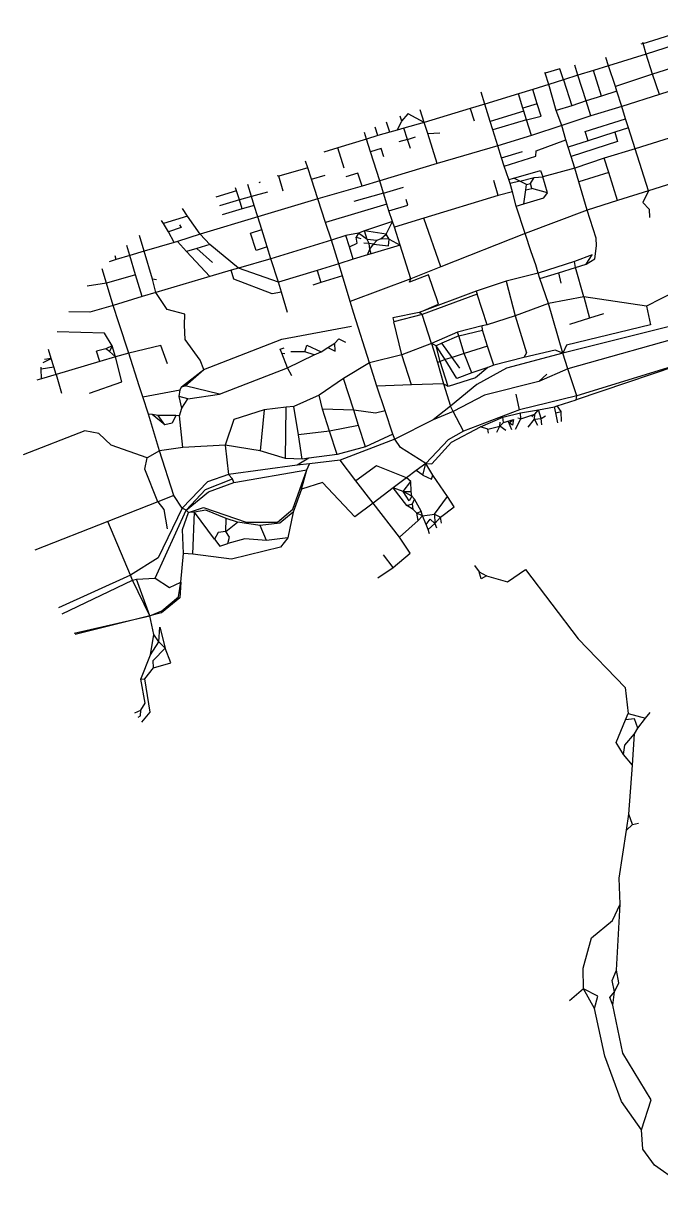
# Model space of a CAD drawing. Header units: metres. Extents: x 627817 to 633707, y 4830068 to 4835212.
# Drawn here: x 627817 to 630000, y 4830199 to 4834167 of the extents above; entities that cross this region are included whole.
import ezdxf

# ---------------------------------------------------------------- set-up
doc = ezdxf.new("R2010")
doc.units = ezdxf.units.M

msp = doc.modelspace()

# ---------------------------------------------------------------- linework, layer by layer
at = {"layer": 'ROADS'}
for points in [[(629939.4, 4834097.6), (630053.2, 4834133.1), (630045.3, 4834167.3)], [(629939.4, 4834097.6), (629931.3, 4834094.9)], [(629939.4, 4834097.6), (629938.2, 4834101.4)], [(629950.5, 4834061.5), (629939.4, 4834097.6)], [(630112.9, 4834113.7), (629950.5, 4834061.5)], [(629820.9, 4834021.3), (629811.5, 4834050.1)], [(629950.5, 4834061.5), (629820.9, 4834021.3)], [(629971.6, 4833992.4), (629950.5, 4834061.5)], [(630134.6, 4834044.2), (629971.6, 4833992.4)], [(629604, 4833995.6), (629603.2, 4833998.2)], [(629666.5, 4833973.6), (629654.6, 4834010.8), (629604, 4833995.6)], [(629616.5, 4833956.7), (629604, 4833995.6)], [(629716.6, 4833988.7), (629706.2, 4834023.9)], [(629769.2, 4834005.2), (629716.6, 4833988.7)], [(629820.9, 4834021.3), (629769.2, 4834005.2)], [(629796.9, 4833917.8), (629769.2, 4834005.2)], [(629844.7, 4833950.5), (629820.9, 4834021.3)], [(629616.5, 4833956.7), (629561.6, 4833939.7)], [(629666.5, 4833973.6), (629616.5, 4833956.7)], [(629642, 4833867.8), (629616.5, 4833956.7)], [(629716.6, 4833988.7), (629666.5, 4833973.6)], [(629666.5, 4833973.6), (629696, 4833884.2)], [(629744.7, 4833901.3), (629716.6, 4833988.7)], [(629971.6, 4833992.4), (629844.7, 4833950.5)], [(629995.2, 4833922.7), (629971.6, 4833992.4)], [(630158.7, 4833975), (629995.2, 4833922.7)], [(629398.2, 4833889.6), (629385.3, 4833930.6)], [(629512.4, 4833924.7), (629398.2, 4833889.6)], [(629561.6, 4833939.7), (629512.4, 4833924.7)], [(629528, 4833876.5), (629512.4, 4833924.7)], [(629576.6, 4833891.5), (629561.6, 4833939.7)], [(629796.9, 4833917.8), (629744.7, 4833901.3)], [(629849.3, 4833934.7), (629796.9, 4833917.8)], [(629849.3, 4833934.7), (629844.7, 4833950.5)], [(629867, 4833882.2), (629849.3, 4833934.7)], [(629995.2, 4833922.7), (629867, 4833882.2)], [(629398.2, 4833889.6), (629347.9, 4833875.1)], [(629416.2, 4833831), (629398.2, 4833889.6)], [(629576.6, 4833891.5), (629528, 4833876.5)], [(629540.7, 4833836.3), (629590.4, 4833848.4), (629576.6, 4833891.5)], [(629696, 4833884.2), (629642, 4833867.8)], [(629744.7, 4833901.3), (629696, 4833884.2)], [(629760.8, 4833850.1), (629744.7, 4833901.3)], [(629867, 4833882.2), (629760.8, 4833850.1)], [(629879.8, 4833839.7), (629867, 4833882.2)], [(629113.2, 4833831.7), (629108.3, 4833848.2)], [(629113.2, 4833831.7), (629134.9, 4833856.4)], [(629134.9, 4833856.4), (629134.3, 4833856.7)], [(629134.9, 4833856.4), (629135.5, 4833857.1)], [(629190.2, 4833827.6), (629134.9, 4833856.4)], [(629190.2, 4833827.6), (629176.8, 4833870.4)], [(629347.9, 4833875.1), (629190.2, 4833827.6)], [(629347.9, 4833875.1), (629360.7, 4833833)], [(629531.3, 4833866), (629416.2, 4833831)], [(629531.3, 4833866), (629528, 4833876.5)], [(629540.7, 4833836.3), (629531.3, 4833866)], [(629660.8, 4833816.3), (629642, 4833867.8)], [(629760.8, 4833850.1), (629660.8, 4833816.3)], [(629751.5, 4833764.7), (629741.6, 4833796.1), (629879.8, 4833839.7)], [(629890, 4833809.2), (629879.8, 4833839.7)], [(629031.9, 4833782), (629022.6, 4833811.3)], [(629071.9, 4833793.7), (629060.9, 4833827.8)], [(629097.3, 4833800.9), (629071.9, 4833793.7)], [(629097.3, 4833800.9), (629113.2, 4833831.7)], [(629120.5, 4833807.3), (629097.3, 4833800.9)], [(629190.2, 4833827.6), (629120.5, 4833807.3)], [(629133, 4833769.4), (629120.5, 4833807.3)], [(629202.4, 4833789.5), (629190.2, 4833827.6)], [(629425.1, 4833801.6), (629416.2, 4833831)], [(629540.7, 4833836.3), (629425.1, 4833801.6)], [(629442.5, 4833747.7), (629425.1, 4833801.6)], [(629557.3, 4833782.8), (629540.7, 4833836.3)], [(629660.8, 4833816.3), (629557.3, 4833782.8)], [(629675.1, 4833767.9), (629660.8, 4833816.3)], [(629890, 4833809.2), (629842.4, 4833793.9)], [(629912.7, 4833737), (629890, 4833809.2)], [(630206.7, 4833829.3), (629912.7, 4833737)], [(628992.6, 4833770.4), (628893.9, 4833739.9)], [(628992.6, 4833770.4), (628985.2, 4833793.1)], [(629031.9, 4833782), (628992.6, 4833770.4)], [(629005.8, 4833726.9), (628992.6, 4833770.4)], [(629071.9, 4833793.7), (629031.9, 4833782)], [(629133, 4833769.4), (629103.8, 4833760.6)], [(629133, 4833769.4), (629160.8, 4833778.3)], [(629143, 4833737.8), (629133, 4833769.4)], [(629202.4, 4833789.5), (629243.5, 4833791.5)], [(629234.9, 4833686.3), (629202.4, 4833789.5)], [(629557.3, 4833782.8), (629442.5, 4833747.7)], [(629464.3, 4833677.7), (629572.2, 4833711.4), (629573.9, 4833729.6), (629675.1, 4833767.9)], [(629682.5, 4833743), (629675.1, 4833767.9)], [(629751.5, 4833764.7), (629682.5, 4833743)], [(629842.4, 4833793.9), (629852.4, 4833762.4), (629693.2, 4833710.8)], [(629842.4, 4833793.9), (629751.5, 4833764.7)], [(628893.9, 4833739.9), (628846.6, 4833725.4)], [(628916, 4833670.4), (628893.9, 4833739.9)], [(629051.9, 4833710), (629043, 4833737.7), (629005.8, 4833726.9)], [(629038, 4833626.8), (629005.8, 4833726.9)], [(629442.5, 4833747.7), (629234.9, 4833686.3)], [(629455.2, 4833705.8), (629442.5, 4833747.7)], [(629455.2, 4833705.8), (629526.1, 4833727.3)], [(629693.2, 4833710.8), (629682.5, 4833743)], [(629912.7, 4833737), (629805.9, 4833704.5)], [(629958.2, 4833593.5), (629912.7, 4833737)], [(628791.5, 4833671.7), (628784.1, 4833694.2)], [(629234.9, 4833686.3), (629038, 4833626.8)], [(629464.3, 4833677.7), (629455.2, 4833705.8)], [(629705.8, 4833670.7), (629693.2, 4833710.8)], [(629805.9, 4833704.5), (629705.8, 4833670.7)], [(629821.7, 4833655.3), (629805.9, 4833704.5)], [(630250.8, 4833685.6), (629958.2, 4833593.5)], [(628691.9, 4833642.9), (628686.4, 4833644.7)], [(628791.5, 4833671.7), (628691.9, 4833642.9)], [(628707.1, 4833591.6), (628691.9, 4833642.9)], [(628804.4, 4833633.3), (628791.5, 4833671.7)], [(628804.4, 4833633.3), (628850.8, 4833647.2)], [(628977.2, 4833608.7), (628963.3, 4833653.6), (628921.4, 4833640.9)], [(629479.3, 4833631.8), (629464.3, 4833677.7)], [(629496.6, 4833636.4), (629587.9, 4833662.8), (629596, 4833640.6)], [(629566.3, 4833638.4), (629596, 4833640.6)], [(629705.8, 4833670.7), (629596, 4833640.6)], [(629612.3, 4833585.9), (629596, 4833640.6)], [(629719.2, 4833623.3), (629705.8, 4833670.7)], [(629821.7, 4833655.3), (629719.2, 4833623.3)], [(629852.1, 4833560.4), (629821.7, 4833655.3)], [(628547.6, 4833593.2), (628544.3, 4833603.2)], [(628599, 4833573.4), (628585.8, 4833614.7)], [(628624.9, 4833622.7), (628625.1, 4833622.1), (628629.7, 4833623.5)], [(628825.9, 4833565.3), (628804.4, 4833633.3)], [(628977.2, 4833608.7), (628825.9, 4833565.3)], [(629038, 4833626.8), (628977.2, 4833608.7)], [(629050.6, 4833585.4), (629038, 4833626.8)], [(629050.6, 4833585.4), (629118.9, 4833606.1)], [(629443.4, 4833576.6), (629428.2, 4833627.9)], [(629479.3, 4833631.8), (629496.6, 4833636.4)], [(629484, 4833617.6), (629479.3, 4833631.8)], [(629517.7, 4833625.7), (629484, 4833617.6)], [(629492.5, 4833590.1), (629484, 4833617.6)], [(629517.7, 4833625.7), (629496.6, 4833636.4)], [(629517.7, 4833625.7), (629566.3, 4833638.4)], [(629539.8, 4833614.8), (629517.7, 4833625.7)], [(629538.6, 4833596.9), (629539.8, 4833614.8)], [(629538.6, 4833596.9), (629558.2, 4833601.3)], [(629539.8, 4833614.8), (629553.8, 4833618.5)], [(629553.8, 4833618.5), (629566.3, 4833638.4)], [(629558.2, 4833601.3), (629553.8, 4833618.5)], [(629612.3, 4833585.9), (629558.2, 4833601.3)], [(629748, 4833527), (629719.2, 4833623.3)], [(628547.6, 4833593.2), (628477.1, 4833571.6)], [(628557.3, 4833562.1), (628489.1, 4833542)], [(628557.3, 4833562.1), (628547.6, 4833593.2)], [(628599, 4833573.4), (628557.3, 4833562.1)], [(628567.5, 4833531.1), (628557.3, 4833562.1)], [(628653.3, 4833588.7), (628599, 4833573.4)], [(628608.3, 4833543.3), (628599, 4833573.4)], [(628825.9, 4833565.3), (628620.7, 4833503.7)], [(628852.3, 4833484.4), (628825.9, 4833565.3)], [(629050.6, 4833585.4), (628949.1, 4833556)], [(629061.8, 4833547.6), (629050.6, 4833585.4)], [(629069.4, 4833524.9), (629134, 4833543.5), (629128.1, 4833563)], [(629443.4, 4833576.6), (629188.7, 4833499.1)], [(629492.5, 4833590.1), (629443.4, 4833576.6)], [(629505.2, 4833541.1), (629492.5, 4833590.1)], [(629531.1, 4833549), (629538.6, 4833596.9)], [(629531.1, 4833549), (629599.3, 4833569), (629612.3, 4833585.9)], [(629852.1, 4833560.4), (629748, 4833527)], [(629958.2, 4833593.5), (629852.1, 4833560.4)], [(629958.2, 4833593.5), (629938.8, 4833553.3), (629960, 4833530.8), (629961.2, 4833501.4)], [(628380, 4833506.3), (628363.1, 4833532.2)], [(628567.5, 4833531.1), (628498.9, 4833510.6)], [(628608.3, 4833543.3), (628567.5, 4833531.1)], [(628620.7, 4833503.7), (628608.3, 4833543.3)], [(629061.8, 4833547.6), (628852.3, 4833484.4)], [(629069.4, 4833524.9), (629061.8, 4833547.6)], [(629081.7, 4833487.8), (629069.4, 4833524.9)], [(629505.2, 4833541.1), (629531.1, 4833549)], [(629536.3, 4833447.1), (629505.2, 4833541.1)], [(629748, 4833527), (629536.3, 4833447.1)], [(629778.4, 4833430.5), (629748, 4833527)], [(628297.7, 4833480.6), (628291, 4833491.9)], [(628380, 4833506.3), (628297.7, 4833480.6)], [(628314.9, 4833452.1), (628297.7, 4833480.6)], [(628423.7, 4833444.6), (628380, 4833506.3)], [(628620.7, 4833503.7), (628423.7, 4833444.6)], [(628634, 4833460.4), (628620.7, 4833503.7)], [(628873.2, 4833423.8), (628852.3, 4833484.4)], [(629081.7, 4833487.8), (628985.4, 4833456.1)], [(629060.4, 4833445.1), (629081.7, 4833487.8)], [(629088, 4833469), (629081.7, 4833487.8)], [(629188.7, 4833499.1), (629088, 4833469)], [(629246.7, 4833332.2), (629188.7, 4833499.1)], [(628230.9, 4833386.1), (628214.9, 4833440.1)], [(628352.4, 4833476.7), (628358.6, 4833466.9), (628314.9, 4833452.1)], [(628334.4, 4833416.4), (628314.9, 4833452.1)], [(628423.7, 4833444.6), (628345.2, 4833419.6)], [(628455.9, 4833409.1), (628423.7, 4833444.6)], [(628652.5, 4833401.6), (628614.5, 4833389.1), (628595.5, 4833448.3), (628634, 4833460.4)], [(628652.5, 4833401.6), (628634, 4833460.4)], [(628921.5, 4833440.1), (628873.2, 4833423.8)], [(628965.4, 4833447.8), (628921.5, 4833440.1)], [(628933.9, 4833400.9), (628921.5, 4833440.1)], [(628965.4, 4833447.8), (628957.3, 4833434.6)], [(628985.4, 4833456.1), (628965.4, 4833447.8)], [(628994.3, 4833425.8), (628965.4, 4833447.8)], [(628994.3, 4833425.8), (628985.4, 4833456.1)], [(629060.4, 4833445.1), (628985.4, 4833456.1)], [(629041.9, 4833428.3), (629060.4, 4833445.1)], [(629070, 4833427.6), (629060.4, 4833445.1)], [(629107.9, 4833406.8), (629088, 4833469)], [(629536.3, 4833447.1), (629246.7, 4833332.2)], [(629556.7, 4833384.4), (629536.3, 4833447.1)], [(628182.6, 4833371.4), (628172.1, 4833406.1)], [(628334.4, 4833416.4), (628230.9, 4833386.1)], [(628345.2, 4833419.6), (628334.4, 4833416.4)], [(628376.9, 4833385.7), (628345.2, 4833419.6)], [(628455.9, 4833409.1), (628411.5, 4833395.8)], [(628554.7, 4833328.7), (628455.9, 4833409.1)], [(628665.6, 4833360.7), (628652.5, 4833401.6)], [(628873.2, 4833423.8), (628665.6, 4833360.7)], [(628898, 4833343.6), (628873.2, 4833423.8)], [(628933.9, 4833400.9), (628960.1, 4833413.3), (628957.3, 4833434.6)], [(628947.2, 4833358.8), (628933.9, 4833400.9)], [(628957.3, 4833434.6), (628973.1, 4833429.9)], [(629001.4, 4833412.3), (628984, 4833414.2)], [(629001.4, 4833412.3), (628994.3, 4833425.8)], [(629028.1, 4833423), (628994.3, 4833425.8)], [(629004.5, 4833392.8), (629001.4, 4833412.3)], [(629016.2, 4833410.6), (629001.4, 4833412.3)], [(629004.5, 4833392.8), (629016.2, 4833410.6)], [(629107.9, 4833406.8), (629009, 4833377.6)], [(629016.2, 4833410.6), (629067.4, 4833404.3), (629070, 4833427.6)], [(629016.2, 4833410.6), (629028.1, 4833423)], [(629041.9, 4833428.3), (629028.1, 4833423)], [(629070, 4833427.6), (629041.9, 4833428.3)], [(629070, 4833427.6), (629107.9, 4833406.8)], [(629144.6, 4833292), (629107.9, 4833406.8)], [(629744.2, 4833341.7), (629773.7, 4833360.4), (629779.4, 4833404.7)], [(629779.4, 4833404.7), (629778.4, 4833430.5)], [(628135.7, 4833357.5), (628131.9, 4833369.9)], [(628182.6, 4833371.4), (628135.7, 4833357.5)], [(628230.9, 4833386.1), (628182.6, 4833371.4)], [(628202.2, 4833305.5), (628182.6, 4833371.4)], [(628259.8, 4833290.1), (628230.9, 4833386.1)], [(628411.5, 4833395.8), (628376.9, 4833385.7)], [(628456.4, 4833299.3), (628376.9, 4833385.7)], [(628411.5, 4833395.8), (628465.7, 4833347.9)], [(628665.6, 4833360.7), (628554.7, 4833328.7)], [(628691.5, 4833280.8), (628665.6, 4833360.7)], [(628996.4, 4833373.7), (628947.2, 4833358.8)], [(628996.4, 4833373.7), (629004.5, 4833392.8)], [(629009, 4833377.6), (628996.4, 4833373.7)], [(629009, 4833377.6), (629004.5, 4833392.8)], [(629571.7, 4833339.2), (629556.7, 4833384.4)], [(629744.2, 4833341.7), (629764.9, 4833374.4), (629704.7, 4833350.9)], [(628102, 4833276.5), (628087.2, 4833326.4)], [(628135.7, 4833357.5), (628111.9, 4833350.4)], [(628529.1, 4833321.1), (628456.4, 4833299.3)], [(628554.7, 4833328.7), (628529.1, 4833321.1)], [(628701.8, 4833246.2), (628670.1, 4833240), (628538.1, 4833290.8), (628529.1, 4833321.1)], [(628691.5, 4833280.8), (628554.7, 4833328.7)], [(628898, 4833343.6), (628823.2, 4833320.7)], [(628947.2, 4833358.8), (628898, 4833343.6)], [(628910.5, 4833301.7), (628898, 4833343.6)], [(629246.7, 4833332.2), (629144.6, 4833292)], [(629580.6, 4833311.5), (629571.7, 4833339.2)], [(629704.7, 4833350.9), (629580.6, 4833311.5)], [(629650, 4833312.7), (629707.5, 4833330.4)], [(629707.5, 4833330.4), (629704.7, 4833350.9)], [(629707.5, 4833330.4), (629744.2, 4833341.7)], [(629736.9, 4833229.5), (629707.5, 4833330.4)], [(628202.2, 4833305.5), (628102, 4833276.5)], [(628224.6, 4833230.7), (628202.2, 4833305.5)], [(628271.7, 4833244.6), (628259.8, 4833290.1)], [(628273.5, 4833288.2), (628259.8, 4833290.1)], [(628456.4, 4833299.3), (628271.7, 4833244.6)], [(628823.2, 4833320.7), (628691.5, 4833280.8)], [(628823.2, 4833320.7), (628836.4, 4833278.9)], [(628910.5, 4833301.7), (628836.4, 4833278.9)], [(628936.2, 4833214.5), (628910.5, 4833301.7)], [(629144.6, 4833292), (628936.2, 4833214.5)], [(629221.1, 4833258.3), (629205.1, 4833305.2), (629140.1, 4833280.2), (629144.6, 4833292)], [(629470.3, 4833283.6), (629368, 4833249.5)], [(629580.6, 4833311.5), (629470.3, 4833283.6)], [(629470.3, 4833283.6), (629501.2, 4833164.9)], [(629586.4, 4833293.1), (629580.6, 4833311.5)], [(629586.4, 4833293.1), (629650, 4833312.7)], [(629615.5, 4833206.8), (629586.4, 4833293.1)], [(629650, 4833312.7), (629657.4, 4833277.3)], [(628102, 4833276.5), (628036.1, 4833266.3)], [(628125.8, 4833199.9), (628102, 4833276.5)], [(628271.7, 4833244.6), (628224.6, 4833230.7)], [(628369, 4833133.3), (628370.1, 4833170.5), (628310.5, 4833186.1), (628271.7, 4833244.6)], [(628701.8, 4833246.2), (628691.5, 4833280.8)], [(628722.1, 4833176), (628701.8, 4833246.2)], [(628836.4, 4833278.9), (628809.4, 4833270.2)], [(629368, 4833249.5), (629173, 4833176.1)], [(629232.9, 4833223.1), (629221.1, 4833258.3)], [(629368, 4833249.5), (629371.2, 4833239.6)], [(630049, 4833247.8), (629951.4, 4833197.5)], [(628224.6, 4833230.7), (628125.8, 4833199.9)], [(628949.2, 4833172.5), (628936.2, 4833214.5)], [(629173, 4833176.1), (629238.5, 4833205), (629232.9, 4833223.1)], [(629371.2, 4833239.6), (629182.9, 4833169.6)], [(629405.2, 4833134.2), (629371.2, 4833239.6)], [(629615.5, 4833206.8), (629501.2, 4833164.9)], [(629736.9, 4833229.5), (629615.5, 4833206.8)], [(629664.8, 4833036.6), (629615.5, 4833206.8)], [(629736.9, 4833229.5), (629756.1, 4833156.9)], [(629951.4, 4833197.5), (629736.9, 4833229.5)], [(628125.8, 4833199.9), (628045.8, 4833177.4), (627973.4, 4833179)], [(628145.2, 4833140.8), (628125.8, 4833199.9)], [(629002.6, 4833003.5), (628949.2, 4833172.5)], [(629173, 4833176.1), (629082.2, 4833158), (629086.6, 4833144.5)], [(629182.9, 4833169.6), (629086.6, 4833144.5)], [(629182.9, 4833169.6), (629173, 4833176.1)], [(629214.7, 4833070.3), (629182.9, 4833169.6)], [(629501.2, 4833164.9), (629405.2, 4833134.2)], [(629501.2, 4833164.9), (629540.7, 4833038.3), (629531.6, 4833022.6)], [(629951.4, 4833197.5), (629965.3, 4833134), (629677, 4833064.8), (629664.8, 4833036.6)], [(629804.1, 4833171.3), (629756.1, 4833156.9)], [(628178.9, 4833037.5), (628145.2, 4833140.8)], [(628423.6, 4833012.6), (628371.3, 4833084.2), (628369, 4833133.3)], [(628435.5, 4832981.2), (628702.3, 4833084.5), (628941.3, 4833129.5)], [(629113.9, 4833031.9), (629086.6, 4833144.5)], [(629388.2, 4833131.2), (629304.3, 4833109)], [(629405.2, 4833134.2), (629388.2, 4833131.2)], [(629389.4, 4833115.9), (629388.2, 4833131.2)], [(630098.3, 4833145.7), (629664.8, 4833036.6)], [(629756.1, 4833156.9), (629687.3, 4833135.2)], [(628121.4, 4833062.4), (628095.1, 4833106.1), (627934, 4833110.7)], [(628883.7, 4833071.3), (628898.3, 4833085.6), (628920.8, 4833074.3)], [(629304.3, 4833109), (629214.7, 4833070.3)], [(629309, 4833096), (629250.1, 4833071.7)], [(629309, 4833096), (629304.3, 4833109)], [(629309, 4833096), (629389.4, 4833115.9)], [(629327.2, 4833035.6), (629309, 4833096)], [(629407.1, 4833061.6), (629389.4, 4833115.9)], [(630112.5, 4833103.9), (629682.3, 4832983.3)], [(627913.5, 4833018.8), (627904.2, 4833050.1)], [(628100.4, 4833052.2), (628068.3, 4833044.3)], [(628079.2, 4833008.3), (628068.3, 4833044.3)], [(628121.4, 4833062.4), (628100.4, 4833052.2)], [(628113.1, 4833043.3), (628100.4, 4833052.2)], [(628121.4, 4833062.4), (628113.1, 4833043.3)], [(628132.8, 4833024), (628113.1, 4833043.3)], [(628132.8, 4833024), (628121.4, 4833062.4)], [(628311.5, 4833000), (628288.1, 4833063), (628178.9, 4833037.5)], [(628702.2, 4833036.6), (628697.4, 4833051.2), (628710.9, 4833054.9)], [(628781.9, 4833041.4), (628788.5, 4833064.2), (628837.5, 4833041.8)], [(628837.5, 4833041.8), (628859.9, 4833056.2)], [(628859.9, 4833056.2), (628885.1, 4833043.7), (628883.7, 4833071.3)], [(628859.9, 4833056.2), (628883.7, 4833071.3)], [(629214.7, 4833070.3), (629113.9, 4833031.9)], [(629214.7, 4833070.3), (629235.8, 4833004.6)], [(629230.8, 4833062.7), (629214.7, 4833070.3)], [(629250.1, 4833071.7), (629230.8, 4833062.7)], [(629245.3, 4833008.8), (629230.8, 4833062.7)], [(629262.1, 4833015), (629230.8, 4833062.7)], [(629285.5, 4833022), (629250.1, 4833071.7)], [(629407.1, 4833061.6), (629327.2, 4833035.6)], [(629428.4, 4832995.7), (629407.1, 4833061.6)], [(629664.8, 4833036.6), (629638.8, 4833047.4), (629531.6, 4833022.6)], [(627885.4, 4833005.3), (627913.5, 4833018.8)], [(627913.5, 4833018.8), (627889.8, 4833015.7)], [(627922, 4832990.2), (627913.5, 4833018.8)], [(628079.2, 4833008.3), (627929.7, 4832964.2)], [(628043.8, 4832900.5), (628154.9, 4832939.1), (628132.8, 4833024)], [(628132.8, 4833024), (628079.2, 4833008.3)], [(628178.9, 4833037.5), (628132.8, 4833024)], [(628214.6, 4832924.9), (628178.9, 4833037.5)], [(628435.5, 4832981.2), (628423.6, 4833012.6)], [(628722.4, 4832986.5), (628702.2, 4833036.6)], [(628702.2, 4833036.6), (628713, 4833035.8)], [(628722.4, 4832986.5), (628813, 4833031.5)], [(628781.9, 4833041.4), (628733.9, 4833041.3)], [(628813, 4833031.5), (628781.9, 4833041.4)], [(628813, 4833031.5), (628837.5, 4833041.8)], [(629113.9, 4833031.9), (629002.6, 4833003.5)], [(629147.1, 4832928.6), (629113.9, 4833031.9)], [(629245.3, 4833008.8), (629235.8, 4833004.6)], [(629235.8, 4833004.6), (629255.9, 4832932.4)], [(629262.1, 4833015), (629245.3, 4833008.8)], [(629272, 4832923.2), (629245.3, 4833008.8)], [(629285.5, 4833022), (629262.1, 4833015)], [(629353.4, 4832969.9), (629301.9, 4832950), (629262.1, 4833015)], [(629327.2, 4833035.6), (629285.5, 4833022)], [(629312.3, 4832985.4), (629285.5, 4833022)], [(629353.4, 4832969.9), (629327.2, 4833035.6)], [(629664.8, 4833036.6), (629471.4, 4832986), (629370.4, 4832929.5)], [(629531.6, 4833022.6), (629428.4, 4832995.7)], [(629682.3, 4832983.3), (629664.8, 4833036.6)], [(630139.5, 4833022.6), (629710.1, 4832877.1)], [(630139.5, 4833022.6), (629712.2, 4832890.9)], [(627879.1, 4832983.7), (627878.4, 4832988.6)], [(627879.1, 4832983.7), (627922, 4832990.2)], [(627879.7, 4832949.5), (627879.1, 4832983.7)], [(627929.7, 4832964.2), (627879.7, 4832949.5)], [(627929.7, 4832964.2), (627922, 4832990.2)], [(627929.7, 4832964.2), (627948.2, 4832900.5)], [(628358.7, 4832922), (628435.5, 4832981.2)], [(628372.3, 4832925.4), (628435.5, 4832981.2)], [(628489.9, 4832896.7), (628722.4, 4832986.5)], [(628737.4, 4832959.1), (628722.4, 4832986.5)], [(629002.6, 4833003.5), (628913.8, 4832950.5)], [(629028.1, 4832924.3), (629002.6, 4833003.5)], [(629408, 4832988.2), (629366, 4832952.7), (629272, 4832923.2)], [(629408, 4832988.2), (629353.4, 4832969.9)], [(629428.4, 4832995.7), (629408, 4832988.2)], [(629682.3, 4832983.3), (629583, 4832940.5)], [(629610, 4832965), (629583, 4832940.5)], [(629712.2, 4832890.9), (629682.3, 4832983.3)], [(627879.7, 4832949.5), (627864.3, 4832945)], [(628227, 4832887.9), (628214.6, 4832924.9)], [(628358.7, 4832922), (628372.3, 4832925.4)], [(628489.9, 4832896.7), (628372.3, 4832925.4)], [(628913.8, 4832950.5), (628830.7, 4832892.7)], [(628948.7, 4832842), (628913.8, 4832950.5)], [(629147.1, 4832928.6), (629028.1, 4832924.3)], [(629056.2, 4832839.8), (629028.1, 4832924.3)], [(629255.9, 4832932.4), (629147.1, 4832928.6)], [(629255.9, 4832932.4), (629280.3, 4832855.2)], [(629272, 4832923.2), (629255.9, 4832932.4)], [(629370.4, 4832929.5), (629280.3, 4832855.2)], [(629583, 4832940.5), (629396.2, 4832893)], [(628227, 4832887.9), (628354.4, 4832911.2)], [(628245.8, 4832828.6), (628227, 4832887.9)], [(628351.7, 4832888.4), (628354.4, 4832911.2)], [(628360.8, 4832848.4), (628351.7, 4832888.4)], [(628380.9, 4832880.5), (628351.7, 4832888.4)], [(628354.4, 4832911.2), (628358.7, 4832922)], [(628380.9, 4832880.5), (628489.9, 4832896.7)], [(628830.7, 4832892.7), (628744.3, 4832854)], [(628841.7, 4832845), (628830.7, 4832892.7)], [(629396.2, 4832893), (629289.4, 4832837.2)], [(629516.1, 4832843.4), (629504.8, 4832897.2)], [(629712.2, 4832890.9), (629516.1, 4832843.4)], [(629710.1, 4832877.1), (629712.2, 4832890.9)], [(628352.2, 4832822.9), (628360.8, 4832848.4)], [(628360.8, 4832848.4), (628380.9, 4832880.5)], [(628717.4, 4832852.6), (628642.7, 4832843.5)], [(628715.1, 4832676.4), (628717.4, 4832852.6)], [(628744.3, 4832854), (628717.4, 4832852.6)], [(628759.8, 4832757.2), (628744.3, 4832854)], [(628866.3, 4832769.8), (628841.7, 4832845)], [(628948.7, 4832842), (628841.7, 4832845)], [(629280.3, 4832855.2), (629220.7, 4832808.8)], [(629289.4, 4832837.2), (629280.3, 4832855.2)], [(629581.8, 4832843.5), (629635.9, 4832853.4)], [(629635.9, 4832853.4), (629645.7, 4832856.2)], [(629640.2, 4832832.8), (629635.9, 4832853.4)], [(629645.7, 4832856.2), (629710.1, 4832877.1)], [(629658.7, 4832837), (629645.7, 4832856.2)], [(628283.6, 4832702.6), (628245.8, 4832828.6)], [(628258.3, 4832826.6), (628245.8, 4832828.6)], [(628302.3, 4832791.4), (628258.3, 4832826.6)], [(628278.9, 4832823.1), (628258.3, 4832826.6)], [(628339.3, 4832823.2), (628278.9, 4832823.1)], [(628302.3, 4832791.4), (628278.9, 4832823.1)], [(628339.3, 4832823.2), (628327.8, 4832797.1), (628302.3, 4832791.4)], [(628352.2, 4832822.9), (628339.3, 4832823.2)], [(628363.9, 4832713.5), (628352.2, 4832822.9)], [(628642.7, 4832843.5), (628538.9, 4832809.7), (628508.4, 4832722.2)], [(628642.7, 4832843.5), (628628.9, 4832702.2)], [(628965.7, 4832789.6), (628948.7, 4832842)], [(629056.2, 4832839.8), (629023.1, 4832831.2), (628948.7, 4832842)], [(629082.2, 4832759.7), (629056.2, 4832839.8)], [(629220.7, 4832808.8), (629089.9, 4832742.8)], [(629289.4, 4832837.2), (629220.7, 4832808.8)], [(629325.2, 4832769.8), (629289.4, 4832837.2)], [(629516.1, 4832843.4), (629325.2, 4832769.8)], [(629382.5, 4832784.8), (629459.1, 4832817.9)], [(629459.1, 4832817.9), (629519.5, 4832832.2)], [(629461.3, 4832799.6), (629459.1, 4832817.9)], [(629461.3, 4832799.6), (629496.3, 4832809.6), (629492.2, 4832790.8), (629480.8, 4832798), (629491, 4832806), (629477.4, 4832803.5), (629489.4, 4832775.1)], [(629502.5, 4832777.1), (629521.4, 4832811.9)], [(629521.4, 4832811.9), (629510.1, 4832814.4)], [(629519.5, 4832832.2), (629581.8, 4832843.5)], [(629521.4, 4832811.9), (629519.5, 4832832.2)], [(629521.4, 4832811.9), (629569.1, 4832827.9)], [(629546.5, 4832783.8), (629567.6, 4832810.5)], [(629569.1, 4832827.9), (629558.1, 4832819.1)], [(629567.6, 4832810.5), (629569.1, 4832827.9)], [(629567.6, 4832810.5), (629590.3, 4832812.9)], [(629578.8, 4832788.8), (629567.6, 4832810.5)], [(629569.1, 4832827.9), (629581.8, 4832843.5)], [(629590.3, 4832812.9), (629581.8, 4832843.5)], [(629590.3, 4832812.9), (629605.2, 4832822.5)], [(629593.2, 4832791.5), (629590.3, 4832812.9)], [(629640.2, 4832832.8), (629658.7, 4832837)], [(629647.1, 4832799), (629640.2, 4832832.8)], [(629659.7, 4832802.9), (629658.7, 4832837)], [(628241.6, 4832678.2), (628118.8, 4832721.8), (628075.8, 4832762.3), (628028.8, 4832771.6), (627817.3, 4832688.7)], [(628866.3, 4832769.8), (628759.8, 4832757.2)], [(628965.7, 4832789.6), (628866.3, 4832769.8)], [(628892.4, 4832689.7), (628866.3, 4832769.8)], [(628989.6, 4832716.1), (628965.7, 4832789.6)], [(629195.5, 4832659.1), (629216.3, 4832657.9), (629283.7, 4832732.5), (629382.5, 4832784.8)], [(629325.2, 4832769.8), (629271.9, 4832739.8), (629195.5, 4832659.1)], [(629408.1, 4832776.7), (629382.5, 4832784.8)], [(629408.1, 4832776.7), (629449.1, 4832786.7)], [(629409.9, 4832763), (629408.1, 4832776.7)], [(629438.4, 4832767), (629449.1, 4832786.7)], [(629449.1, 4832786.7), (629450.2, 4832800.5)], [(629449.1, 4832786.7), (629461.3, 4832799.6)], [(629470.1, 4832772.2), (629449.1, 4832786.7)], [(628772.5, 4832674.1), (628759.8, 4832757.2)], [(629089.9, 4832742.8), (628902.2, 4832670.4)], [(629082.2, 4832759.7), (628989.6, 4832716.1)], [(629089.9, 4832742.8), (629082.2, 4832759.7)], [(629195.5, 4832659.1), (629109.4, 4832713.6), (629089.9, 4832742.8)], [(628283.6, 4832702.6), (628241.6, 4832678.2)], [(628363.9, 4832713.5), (628283.6, 4832702.6)], [(628332.6, 4832550.1), (628283.6, 4832702.6)], [(628508.4, 4832722.2), (628363.9, 4832713.5)], [(628508.4, 4832722.2), (628520.6, 4832621.1)], [(628628.9, 4832702.2), (628508.4, 4832722.2)], [(628715.1, 4832676.4), (628628.9, 4832702.2)], [(628892.4, 4832689.7), (628795.4, 4832677.1)], [(628989.6, 4832716.1), (628892.4, 4832689.7)], [(628278.2, 4832528.2), (628234, 4832640.2), (628241.6, 4832678.2)], [(628755.5, 4832653.1), (628520.6, 4832621.1)], [(628772.5, 4832674.1), (628715.1, 4832676.4)], [(628795.4, 4832677.1), (628755.5, 4832653.1)], [(628797.4, 4832657.7), (628755.5, 4832653.1)], [(628795.4, 4832677.1), (628772.5, 4832674.1)], [(628788.8, 4832637.6), (628797.4, 4832657.7)], [(628902.2, 4832670.4), (628797.4, 4832657.7)], [(628956.1, 4832599.3), (628902.2, 4832670.4)], [(629129.2, 4832610), (629026.4, 4832651.2), (628956.1, 4832599.3)], [(629195.5, 4832659.1), (629162.4, 4832635.3)], [(629185.1, 4832618.8), (629195.5, 4832659.1)], [(629219.9, 4832619.4), (629195.5, 4832659.1)], [(628375.4, 4832499.2), (628440.9, 4832570.6), (628534, 4832606.9)], [(628383.4, 4832491.8), (628434.6, 4832508.6), (628580.3, 4832458.5), (628687.4, 4832458.4), (628740.7, 4832502.9), (628788.8, 4832637.6)], [(628520.6, 4832621.1), (628448.2, 4832596.5)], [(628534, 4832606.9), (628520.6, 4832621.1)], [(628538.3, 4832593.9), (628534, 4832606.9)], [(628538.3, 4832593.9), (628788.8, 4832637.6)], [(628769.7, 4832571.8), (628788.8, 4832637.6)], [(629129.2, 4832610), (629084.2, 4832575.4)], [(629162.4, 4832635.3), (629129.2, 4832610)], [(629144.7, 4832597), (629129.2, 4832610)], [(629185.1, 4832618.8), (629162.4, 4832635.3)], [(629185.1, 4832618.8), (629215, 4832605.8), (629219.9, 4832619.4)], [(629270.1, 4832546.3), (629219.9, 4832619.4)], [(628448.2, 4832596.5), (628361.5, 4832506.7)], [(628375.4, 4832499.2), (628451.5, 4832562.1), (628538.3, 4832593.9)], [(628769.7, 4832571.8), (628741.2, 4832492.6)], [(629015.2, 4832523.1), (628952.7, 4832476.7), (628841.8, 4832594.3), (628769.7, 4832571.8)], [(629015.2, 4832523.1), (628956.1, 4832599.3)], [(629084.2, 4832575.4), (629015.2, 4832523.1)], [(629131.1, 4832514.9), (629084.2, 4832575.4)], [(629118.2, 4832563.3), (629084.2, 4832575.4)], [(629118.2, 4832563.3), (629144.7, 4832597)], [(629145.2, 4832563.2), (629144.7, 4832597)], [(628278.2, 4832528.2), (628106.6, 4832460.3)], [(628332.6, 4832550.1), (628278.2, 4832528.2)], [(628278.2, 4832528.2), (628298.2, 4832502.1), (628310.5, 4832435)], [(628361.5, 4832506.7), (628332.6, 4832550.1)], [(629148.2, 4832547.8), (629139, 4832530.9), (629118.2, 4832563.3)], [(629148.2, 4832547.8), (629118.2, 4832563.3)], [(629118.2, 4832563.3), (629145.2, 4832563.2)], [(629148.2, 4832547.8), (629145.2, 4832563.2)], [(629157, 4832537.2), (629148.2, 4832547.8)], [(629149.7, 4832521.4), (629157, 4832537.2)], [(629179.2, 4832496), (629157, 4832537.2)], [(629225.1, 4832485.4), (629270.1, 4832546.3)], [(629246.1, 4832475.2), (629292.8, 4832510.8), (629270.1, 4832546.3)], [(628361.5, 4832506.7), (628279.2, 4832335.9), (628184.5, 4832276.3)], [(628268.9, 4832266), (628375.4, 4832499.2)], [(628375.4, 4832499.2), (628361.5, 4832506.7)], [(628366.1, 4832351.3), (628362.9, 4832433.4), (628383.4, 4832491.8)], [(628383.4, 4832491.8), (628375.4, 4832499.2)], [(628403.7, 4832492.8), (628383.4, 4832491.8)], [(628398.6, 4832348.3), (628403.7, 4832492.8)], [(628512.1, 4832471.4), (628442.4, 4832499), (628403.7, 4832492.8)], [(628472.2, 4832400.5), (628403.7, 4832492.8)], [(628741.2, 4832492.6), (628695.4, 4832454.6), (628629.1, 4832446.7)], [(628741.2, 4832492.6), (628722.8, 4832404.9)], [(629105.3, 4832406.4), (629015.2, 4832523.1)], [(629131.1, 4832514.9), (629149.7, 4832521.4)], [(629152.9, 4832501.3), (629131.1, 4832514.9)], [(629152.9, 4832501.3), (629149.7, 4832521.4)], [(629164.5, 4832488.6), (629152.9, 4832501.3)], [(629164.5, 4832488.6), (629179.2, 4832496)], [(629169.5, 4832463.7), (629164.5, 4832488.6)], [(629184.1, 4832480.5), (629164.5, 4832488.6)], [(629184.1, 4832480.5), (629179.2, 4832496)], [(628106.6, 4832460.3), (627856.9, 4832362.8)], [(628184.5, 4832276.3), (628106.6, 4832460.3)], [(628510.5, 4832426.4), (628512.1, 4832471.4)], [(628510.5, 4832426.4), (628550.4, 4832458.1)], [(628550.4, 4832458.1), (628512.1, 4832471.4)], [(628629.1, 4832446.7), (628550.4, 4832458.1)], [(629105.3, 4832406.4), (629169.5, 4832463.7)], [(629169.5, 4832463.7), (629184.1, 4832480.5)], [(629184.1, 4832480.5), (629225.1, 4832485.4)], [(629196.7, 4832450.1), (629184.1, 4832480.5)], [(629196.7, 4832450.1), (629211, 4832468.5), (629226.4, 4832453.4)], [(629203.2, 4832433.7), (629196.7, 4832450.1)], [(629203.2, 4832433.7), (629226.4, 4832453.4)], [(629225.1, 4832485.4), (629226.4, 4832453.4)], [(629225.1, 4832485.4), (629246.1, 4832475.2)], [(629226.4, 4832453.4), (629246.1, 4832475.2)], [(629226.4, 4832453.4), (629231.9, 4832439.1)], [(629249.7, 4832454.5), (629246.1, 4832475.2)], [(628510.5, 4832426.4), (628485.2, 4832423.3), (628472.2, 4832400.5)], [(628517.9, 4832384.9), (628523.4, 4832407.1), (628510.5, 4832426.4)], [(628649.7, 4832395.2), (628629.1, 4832446.7)], [(629208.8, 4832418.5), (629203.2, 4832433.7)], [(628722.8, 4832404.9), (628697.6, 4832372.9), (628530.9, 4832331.3), (628398.6, 4832348.3)], [(628472.2, 4832400.5), (628490.9, 4832376.2), (628517.9, 4832384.9)], [(628649.7, 4832395.2), (628575.6, 4832401.7), (628517.9, 4832384.9)], [(628722.8, 4832404.9), (628649.7, 4832395.2)], [(629084.3, 4832302.7), (629141.5, 4832351.8), (629105.3, 4832406.4)], [(628356.4, 4832253), (628366.1, 4832351.3)], [(628398.6, 4832348.3), (628366.1, 4832351.3)], [(629084.3, 4832302.7), (629051.2, 4832346.1)], [(629031.6, 4832267.2), (629084.3, 4832302.7)], [(629362.2, 4832309.4), (629378.1, 4832288)], [(629403.1, 4832275), (629475.3, 4832253.4), (629537, 4832296.6), (629717.6, 4832059.1), (629878.6, 4831892.6), (629888.1, 4831803)], [(628184.5, 4832276.3), (627938.5, 4832165.3)], [(627950.2, 4832144.1), (628191.6, 4832260.1)], [(628191.6, 4832260.1), (628184.5, 4832276.3)], [(628191.6, 4832260.1), (628205.4, 4832263.5)], [(628251.1, 4832138), (628191.6, 4832260.1)], [(628205.4, 4832263.5), (628268.9, 4832266)], [(628251.1, 4832138), (628205.4, 4832263.5)], [(628356.4, 4832253), (628353.3, 4832198.8), (628290.9, 4832147.9), (628251.1, 4832138)], [(628251.1, 4832138), (628291.5, 4832154.2), (628348.8, 4832202.8), (628356.4, 4832253)], [(628268.9, 4832266), (628318.1, 4832234.8), (628356.4, 4832253)], [(629403.1, 4832275), (629384.7, 4832264.2), (629378.1, 4832288)], [(629378.1, 4832288), (629403.1, 4832275)], [(627991.9, 4832078), (628251.1, 4832138)], [(628251.1, 4832138), (627995.1, 4832073.5)], [(628264.8, 4832073.2), (628251.1, 4832138)], [(628281.4, 4832048.9), (628285.5, 4832098.1), (628303, 4832026.6)], [(628253.5, 4832003.7), (628264.8, 4832073.2)], [(628281.4, 4832048.9), (628264.8, 4832073.2)], [(628253.5, 4832003.7), (628281.4, 4832048.9)], [(628263.2, 4831959), (628262.1, 4831984.7), (628303, 4832026.6)], [(628263.2, 4831959), (628322.6, 4831976.6), (628303, 4832026.6)], [(628303, 4832026.6), (628281.4, 4832048.9)], [(628220.1, 4831920.2), (628253.5, 4832003.7)], [(628233.8, 4831921.6), (628263.2, 4831959)], [(628220.1, 4831920.2), (628233.8, 4831921.6)], [(628220.4, 4831814), (628235.1, 4831838.8), (628220.1, 4831920.2)], [(628224, 4831773), (628251.5, 4831807.1), (628233.8, 4831921.6)], [(628199.3, 4831805.1), (628220.4, 4831814)], [(628210.7, 4831790.3), (628219.2, 4831794.6), (628220.4, 4831814)], [(629872.4, 4831662.7), (629847, 4831703.3), (629879, 4831781.2)], [(629879, 4831781.2), (629888.1, 4831803)], [(629921.6, 4831752.9), (629910.5, 4831784.2), (629879, 4831781.2)], [(629888.1, 4831803), (629947.2, 4831786.5)], [(629921.6, 4831752.9), (629947.2, 4831786.5)], [(629947.2, 4831786.5), (629963.4, 4831806.5)], [(629872.4, 4831662.7), (629876.7, 4831694), (629910.3, 4831733.9)], [(629902.7, 4831626.3), (629910.3, 4831733.9)], [(629910.3, 4831733.9), (629921.6, 4831752.9)], [(629902.7, 4831626.3), (629872.4, 4831662.7)], [(629890.8, 4831458), (629902.7, 4831626.3)], [(629883.1, 4831403.5), (629890.8, 4831458)], [(629903.4, 4831422.8), (629890.8, 4831458)], [(629883.1, 4831403.5), (629903.4, 4831422.8)], [(629903.4, 4831422.8), (629923.2, 4831427)], [(629860.6, 4831150.2), (629857.3, 4831239.3), (629883.1, 4831403.5)], [(629735.8, 4830860.4), (629734.6, 4830931.1), (629762.4, 4831035.2), (629835.1, 4831094.1), (629860.6, 4831150.2)], [(629848.6, 4830924.5), (629860.6, 4831150.2)], [(629841.9, 4830849.3), (629833.7, 4830888.7), (629848.6, 4830924.5)], [(629841.9, 4830849.3), (629856.4, 4830880.8), (629848.6, 4830924.5)], [(629735.8, 4830860.4), (629687.9, 4830819.2)], [(629773.2, 4830792.9), (629735.8, 4830860.4)], [(629773.2, 4830792.9), (629784, 4830834.6), (629735.8, 4830860.4)], [(629836.4, 4830803.8), (629826.1, 4830829.9), (629841.9, 4830849.3)], [(629836.4, 4830803.8), (629841.9, 4830849.3)], [(629933.9, 4830377), (629865.1, 4830473.7), (629808.1, 4830629.3), (629773.2, 4830792.9)], [(629933.9, 4830377), (629967.2, 4830479.6), (629870, 4830640), (629836.4, 4830803.8)], [(630059.5, 4830199), (629978, 4830256.3), (629939.1, 4830310.5), (629933.9, 4830377)]]:
    msp.add_lwpolyline(points, dxfattribs=at)

doc.saveas('drawing.dxf')
